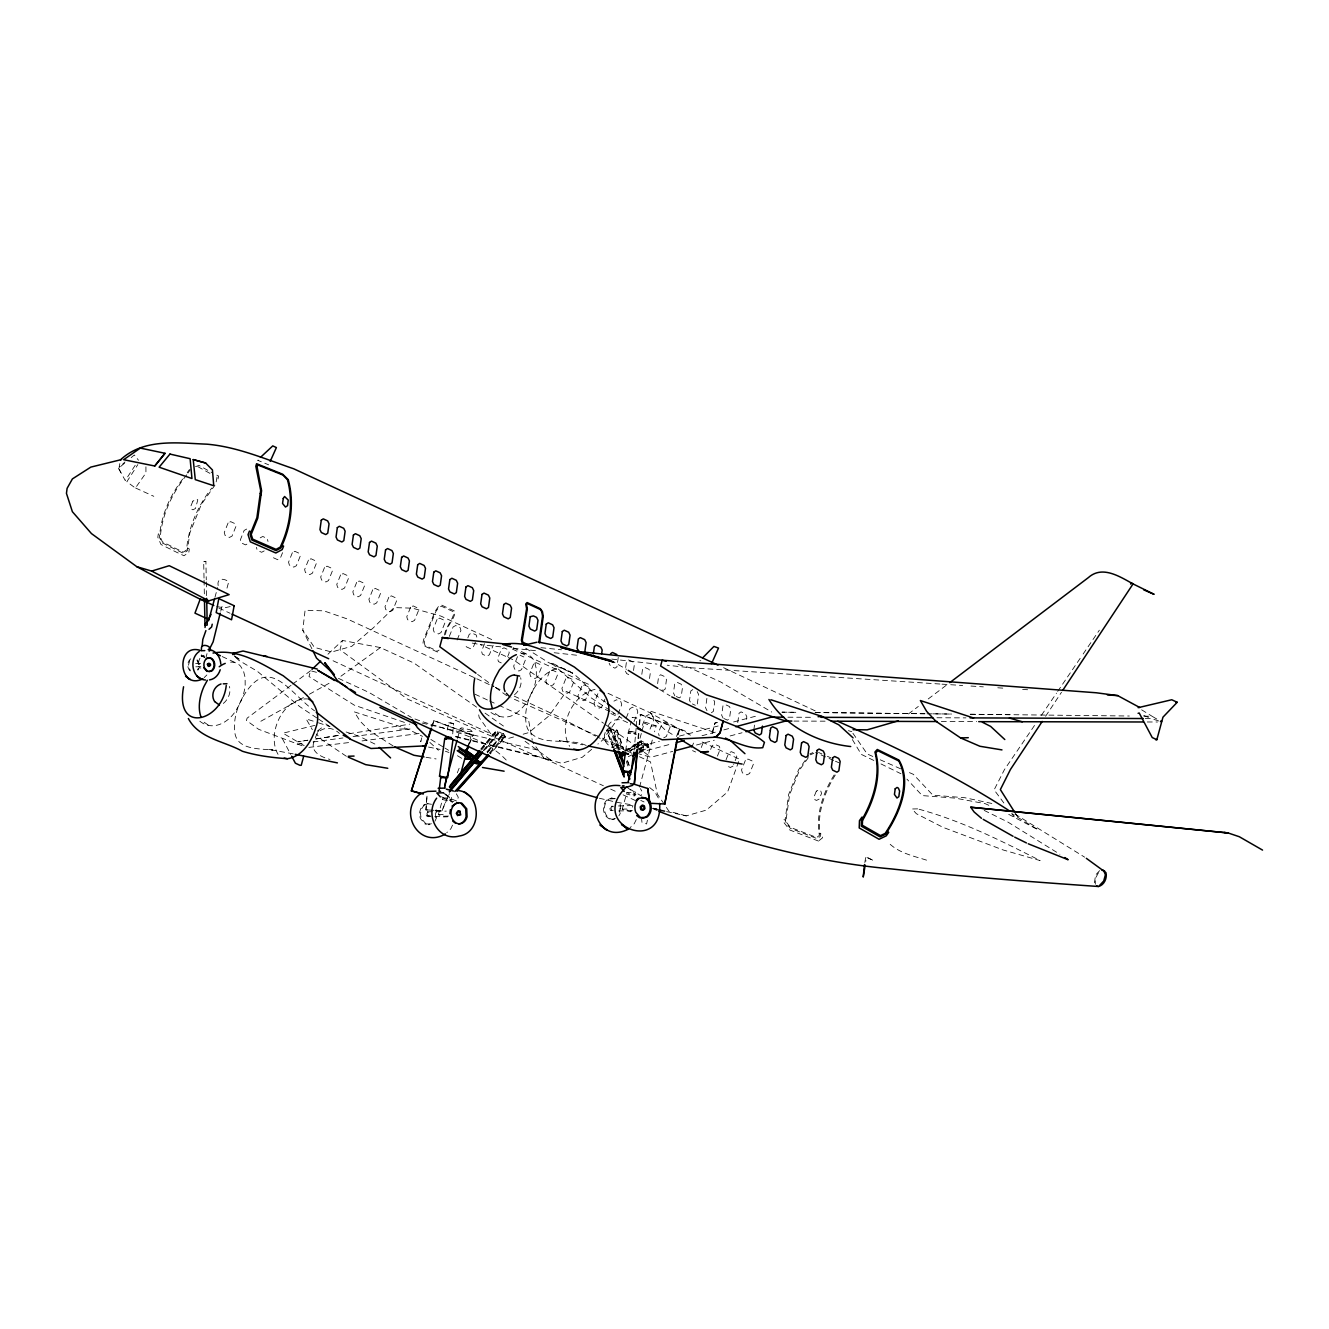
<?xml version="1.0" encoding="UTF-8"?>
<svg xmlns="http://www.w3.org/2000/svg" width="1329" height="1329" viewBox="0 0 1329 1329"><rect width="100%" height="100%" fill="white"/><g stroke="black" fill="none" stroke-linecap="round" stroke-linejoin="round"><path stroke-width="0.75" stroke-dasharray="5 3.75" d="M145.924 466.828L145.924 472.958L135.375 488.075L126.853 481.713L137.834 464.602M425.928 809.893L427.074 795.107L425.928 809.893L433.968 810.291M452.724 733.874L453.455 723.541L450.215 722.777L448.72 722.81L446.594 732.91M636.126 728.392L634.149 750.121M636.259 726.332L636.857 718.059L632.106 717.328L636.857 718.059M637.305 747.28L638.468 732.894M639.149 724.67L640.428 714.371L679.468 728.89L678.305 734.987M637.77 747.247L638.933 732.86M639.598 724.637L640.428 714.371M435.58 817.767L435.181 809.71M619.547 812.301L619.995 808.182M311.916 648.785L302.763 630.179L305.089 610.244L323.811 610.842L347.185 618.915L474.902 677.923M625.66 750.852L628.135 732.943L631.258 721.365M618.251 657.423L616.938 666.826L614.962 668.188L610.543 666.145L609.147 663.237M633.534 670.497L634.315 664.849L632.936 661.942L628.517 659.898L626.54 661.261L625.228 670.663L626.623 673.57L629.564 674.933M641.824 674.318L642.605 668.686L644.598 667.324L649.001 669.351L650.396 672.275L649.349 679.8M657.639 683.621L658.686 676.112L660.663 674.75L665.081 676.777L666.46 679.7L665.164 689.103L663.171 690.465L660.231 689.103M697.31 703.938L698.622 694.552L697.227 691.628M706.895 698.373L705.599 707.776L706.978 710.683M737.745 722.611L739.057 713.224L741.034 711.862L745.436 713.889L746.832 716.813L746.317 720.567M753.809 730.036L754.606 724.405M864.83 862.538L865.81 856.607L873.768 860.71L866.475 857.338L865.827 861.292M119.826 463.588L119.112 467.359L125.026 461.944M314.093 741.183C309.707 752.015 321.552 757.131 330.007 759.474M605.227 732.478C601.672 741.217 609.263 747.695 617.404 749.058M677.856 735.003L679.468 728.89M647.406 820.159L646.592 823.947L641.957 822.302L641.359 816.355M214.949 597.336L217.607 587.551M218.139 585.591C216.594 577.201 224.817 578.514 228.704 581.836L226.578 589.677M204.782 657.323L201.194 655.911L202.124 652.423M201.194 655.911L204.367 656.127C199.416 652.871 195.762 668.653 200.862 668.038M206.078 657.074L207.025 653.602M220.73 611.224L222.857 603.383M316.485 672.324L310.554 670.73L308.993 676.494L354.328 705.184L406.292 723.026M476.596 707.161L414.017 663.088L380.41 647.572L342.483 640.478L339.958 649.731L407.338 699.004L536.866 756.234L551.086 760.221L523.958 740.502M393.085 745.918L369.861 731.033L360.142 721.198L354.311 711.879L407.289 728.84L422.539 736.366M346.387 756.301L321.618 739.622L316.319 733.94M399.614 729.073L407.289 728.84M457.558 738.392L460.233 728.525L461.578 727.81L470.2 729.837L472.26 731.365L468.489 745.187M442.64 799.526L450.448 801.487L451.544 797.45M637.721 746.715L641.475 732.894M642.007 730.933L644.15 723.026L645.529 722.295L656.161 725.867L654.549 731.797M635.461 791.951L634.365 795.988L626.54 794.028M631.042 792.4L626.906 792.533L622.271 809.162L630.345 811.836L632.92 805.773M639.531 787.067L652.406 739.688M712.161 733.11L714.902 723.009L717.112 722.511M421.775 737.844L420.712 741.748L421.858 737.911M438.371 814.66L442.557 814.527L447.508 816.82L443.321 816.936L438.371 814.66L442.939 798.031L447.092 797.915L451.976 800.174L447.84 800.291L441.477 796.702M712.278 733.159L715.068 723.059L717.228 722.561M431.643 726.431L434.018 720.567L473.058 735.087L469.253 744.539M432.174 726.431L434.018 720.567M217.009 477.061L216.178 481.846M282.562 552.665L280.269 558.346L277.711 559.725L273.292 557.682L272.478 554.741M444.418 635.079C445.614 626.707 453.106 619.912 454.069 612.054L441.328 606.19L438.919 607.22L435.729 611.755L424.184 640.395L424.831 645.246L437.59 651.11L439.068 650.097M445.514 634.531C446.295 625.876 455 619.48 455.05 611.257L441.677 605.11L438.47 606.506L434.998 611.423L423.453 640.063L423.004 643.103L424.4 646.027L437.756 652.174L439.749 650.828M449.318 636.392L453.139 626.923L455.697 625.544L460.116 627.587L460.93 630.527L457.126 639.997M467.841 637.854L469.237 634.348L471.812 632.969L476.231 635.013L477.045 637.937M475.367 642.106L473.224 647.422L470.665 648.785L466.246 646.758L465.432 643.817M484.587 643.668L481.547 651.243L482.361 654.184L486.779 656.21L489.338 654.832L493.142 645.362M507.695 656.576L509.223 652.788L508.409 649.848L503.99 647.821L501.432 649.2L497.611 658.669L498.441 661.609L501.382 662.955M517.513 656.609L513.692 666.095L514.506 669.019L518.925 671.062L521.483 669.683L525.287 660.214L524.473 657.274L520.071 655.247M597.867 693.738L594.063 703.207L594.877 706.148L599.279 708.174L601.838 706.795L604.894 699.22M617.919 714.221L621.723 704.752L620.909 701.812L616.506 699.785L613.948 701.147M626.208 718.042L630.012 708.573L632.571 707.194L636.99 709.237L637.804 712.178L633.983 721.647M642.272 725.468L646.093 715.999L648.652 714.62L653.054 716.663L653.868 719.604L650.064 729.073L647.505 730.452M676.461 736.515L678.754 730.834L681.378 729.455L685.963 731.482L686.844 734.422M691.661 747.712L694.718 740.087M701.28 747.496L703.556 741.815M710.633 749.423L712.161 745.635L714.769 744.257L719.321 746.3L720.185 749.224L717.145 756.799M726.066 759.739L728.757 753.045L731.365 751.666L735.917 753.693L736.781 756.633L733.641 764.474M435.978 810.408L442.009 810.707L448.886 793.679M457.276 772.897L460.316 765.321M468.722 744.539L473.058 735.087M442.009 810.707L449.418 793.679M452.524 825.126L450.83 828.798L446.777 832.668M189.781 660.397L188.402 665.497L190.23 670.414M434.932 821.206L436.56 817.734L436.161 809.677M636.292 819.578L634.215 823.747L630.096 827.651M315.289 737.811C318.844 726.813 331.436 725.401 339.443 733.475M135.193 465.316L125.242 480.517L118.547 468.273L124.876 462.907M1045.607 716.281L1061.506 692.243M1034.51 725.451L1004.408 769.674L994.125 789.858L1005.903 805.723M1041.454 715.235L1056.505 693.123M1057.668 691.429L1081.972 655.695M1083.135 654.001L1099.349 630.179M206.842 674.966L204.168 677.624M182.671 479.104C169.813 495.75 160.909 516.067 159.463 537.198L161.905 542.747L176.94 550.206L183.618 553.362L187.339 550.771L189.848 532.929L201.277 504.522L214.916 485.168M187.206 472.675L189.482 469.453M186.774 474.752C172.654 492.627 161.905 514.157 160.327 537.132L162.371 541.817L177.089 549.143L183.419 552.133L186.575 549.94C188.369 527.331 197.838 505.751 211.826 488.025M187.954 473.091L190.313 469.752M834.18 774.94C823.249 792.499 815.508 814.527 819.395 835.343L816.754 837.519L790.489 827.386L786.785 822.734L786.17 819.262L789.609 794.725L799.543 770.056L809.112 756.5M835.293 775.023C824.13 792.765 816.355 815.109 820.475 836.174L817.352 838.732L790.273 828.283L785.888 822.784L785.223 819.013L788.662 794.443L798.613 769.724L808.647 755.553M1098.402 872.854L1095.312 878.602L1095.312 884.267M619.746 716.132L602.585 740.07L597.917 744.041M608.15 725.933C612.769 716.431 623.666 719.139 630.527 724.77M480.766 749.041L496.614 730.202L498.508 733.774L483.955 751.035M483.606 750.868L498.109 733.591M481.115 749.207L496.996 730.369M481.53 750.104L497.411 731.282L503.857 734.256L487.311 752.779M483.573 750.204L498.126 732.943L504.571 735.917L505.452 736.98L490.251 753.942M486.912 751.865L503.442 733.359L505.452 736.98M489.404 752.895L504.571 735.917M489.786 753.726L504.954 736.748M487.361 752.081L503.957 733.591M317.498 730.884L321.601 727.86L317.315 732.329M613.034 747.729L606.506 730.352L609.895 726.813L618.965 750.137M619.198 749.44L613.848 733.741L616.739 729.97L615.825 730.9L622.354 749.872M617.321 749.157L609.38 727.927L610.277 726.98M613.4 747.895L606.888 730.535L607.735 729.654L614.197 732.644L620.062 749.706M618.566 748.692L613.35 733.508L614.197 732.644M190.811 658.802C186.525 661.825 186.808 669.334 191.459 671.876M430.297 815.823L426.493 816.023L425.911 813.315L426.908 811.903L446.311 811.105M613.184 810.358L610.36 810.524L609.795 807.799L610.792 806.404L613.333 806.304M327.964 654.217L342.483 640.478M223.338 703.44C228.156 699.503 231.229 692.625 229.435 686.445M514.522 694.735C519.357 690.781 522.447 683.92 520.636 677.74M591.671 749.307L582.318 757.231L561.685 763.278L544.076 758.361L532.613 742.163M131.172 457.641L134.329 455L138.515 460.249M819.262 840.476L822.568 837.768L821.97 834.363L820.026 833.615M1099.631 870.661L1095.545 875.063L1094.332 883.802M908.421 713.955L918.322 706.447M928.223 698.954L948.042 683.937M291.034 685.332L247.094 718.175L246.463 720.468L258.657 729.322L302.53 745.934M292.662 684.103L310.554 670.73M380.41 647.572L338.164 678.222L369.047 692.475L411.292 717.378M692.808 689.585L690.831 690.947L689.518 700.35L690.914 703.274M711.397 712.726L713.374 711.364L714.686 701.961L713.291 699.054M624.414 751.018L640.993 740.901L647.838 744.074L641.741 743.393L630.079 750.453M629.896 751.134L641.89 744.24L630.228 751.284M626.491 750.968L641.508 741.848L625.278 751.084M624.73 751.167L641.392 741.084M260.849 721.248L307.597 695.233M309.391 694.236L330.971 682.226M656.161 725.867L650.662 726.033L644.15 723.026M246.712 529.058L244.154 530.421L240.333 539.906L241.147 542.83L245.566 544.873L248.124 543.495M260.218 537.846L262.777 536.467L267.195 538.511L268.009 541.451M264.189 550.92L261.63 552.299L257.228 550.256L256.414 547.315M732.977 766.102L730.369 767.481L725.817 765.454M663.703 737.861L666.327 736.482L670.148 727.013L669.251 724.072L664.716 722.046L662.158 723.425L658.353 732.894L659.167 735.834M472.26 731.365L466.745 731.531L460.233 728.525M638.884 749.556L647.954 744.838L641.741 743.393L641.89 744.24M638.767 748.759L648.336 744.29L648.834 747.446L639.714 752.114M628.252 756.716L631.873 754.839M639.133 751.068L648.203 746.366L648.834 747.446M639.266 751.915L648.336 747.214L641.741 743.393L648.203 746.366M639.216 748.975L648.336 744.29M638.85 749.257L647.954 744.838M622.271 809.162L626.474 809.029L631.425 811.321M809.76 753.975L812.883 752.629M810.308 754.806L813.83 753.31M195.513 466.629L198.968 465.432L212.54 472.941M426.127 824.046L421.409 818.614A10.599 8.273 88.3 0 1 425.214 804.626L428.27 803.63L424.217 804.643A10.599 8.273 88.3 0 0 420.429 818.647L425.13 824.08L432.357 823.681M431.377 823.698L428.303 824.694L429.284 824.661M615.393 798.679L608.034 799.045C601.572 803.596 602.004 814.843 608.981 818.664A10.632 8.306 88.3 0 0 615.327 818.299M612.137 798.031L609.014 799.028C602.569 803.563 602.984 814.81 609.961 818.631A10.632 8.306 88.3 0 0 616.307 818.265M612.519 806.138L610.775 807.783L612.054 811.006M513.559 736.964L507.811 738.625L490.65 733.691L330.556 659.599M523.144 734.206L528.892 732.545L549.043 715.833L566.32 691.445L614.214 713.573M666.61 811.604L686.246 815.873L706.363 810.109L727.611 791.918L739.522 759.191L702.161 742.014M638.668 752.729L672.341 743.692M702.044 735.718L715.916 732.013M723.84 729.887L731.764 727.76M636.691 753.244L650.911 757.248L672.707 751.383M696.479 745.004L714.304 740.203M730.153 735.95L742.047 732.761M605.193 724.421L637.322 747.048L659.383 741.3M679.451 736.083L719.554 725.634M733.608 721.963L755.669 716.215M204.018 578.082L203.686 561.652L205.879 561.32M314.89 725.368L282.944 733.176L304.524 745.835M595.076 689.369C572.4 694.386 557.549 726.099 569.626 746.3M230.183 606.589L224.236 607.901L215.531 606.273M307.913 740.203L297.713 741.815L307.663 740.253M316.069 738.924L340.556 735.07M348.713 733.791L409.897 724.155M315.621 739.007L341.47 734.97M297.098 744.124L303.078 743.326M313.046 741.981L342.948 737.96M353.049 736.615L413.684 728.475M203.752 561.702L205.895 561.353L206.277 579.843M362.036 740.917L419.615 733.442M308.86 747.396L349.726 742.462M258.657 460.216L257.643 460.249L268.657 464.834M195.662 663.47L201.211 663.304M195.828 666.809L201.377 666.643M699.802 660.746L700.815 660.712M453.455 723.541L448.72 722.81M618.417 805.955L632.155 805.557M448.537 816.072L427.921 816.687L429.782 814.112L427.672 811.67M618.666 810.972L632.405 810.574M612.171 819.295L613.151 819.262M450.448 801.487L453.903 801.437M1147.276 721.979L1157.526 721.996M787.931 717.195L812.767 717.295M936.945 717.76L965.934 717.876M1145.282 718.54L1151.462 718.574L1158.705 720.982M793.928 721.082L825.076 721.165M941.331 721.531L976.632 721.647M782.067 712.161L796.569 712.327L782.05 712.161M815.209 712.527L924.984 713.773M927.044 713.789L951.896 714.072M970.552 714.288L1009.89 714.72M815.126 712.527L924.685 713.739M932.958 713.823L951.564 714.038M970.17 714.238L1129.334 716.015M1143.837 716.165L1152.077 716.265L1157.194 719.271M426.459 809.893L442.557 810.707M939.919 684.02L689.784 667.706L667.191 665.214M941.979 684.153L962.661 685.498M970.934 686.046L983.327 686.86M997.797 687.791L1006.07 688.339M1022.616 689.419L1028.812 689.817M540.936 647.672L561.486 649.798M500.784 646.858L480.234 644.582L506.366 656.659M513.11 648.22L535.703 650.712M554.193 652.738L578.846 655.463M611.722 659.101L656.908 664.085M586.239 745.503C568.247 736.731 538.893 748.094 527.497 728.657C523.626 717.461 526.251 705.317 530.653 694.685C536.6 682.591 546.069 669.517 560.473 667.822C579.228 671.859 589.063 693.223 605.642 702.111M426.011 757.281L436.078 758.942M616.623 802.251L632.72 805.009M652.855 808.464L656.875 809.162M563.945 741.383L559.293 740.585L582.517 744.821M490.949 712.51C498.707 717.826 508.99 719.172 516.599 712.859A34.504 20.085 -65.2 0 0 531.849 693.107A33.64 19.586 -65.2 0 0 536.335 676.577L536.318 668.886L534.707 662.407A34.105 19.852 -65.2 0 0 518.343 654.018M199.815 721.215C212.873 731.864 229.369 722.195 236.446 709.553A33.64 19.586 -65.2 0 0 245.167 685.282L245.134 677.591L243.523 671.112L240.532 666.128A34.105 19.852 -65.2 0 0 227.193 662.722M293.227 753.859L268.159 749.29L272.86 750.088C258.723 748.41 235.233 750.254 234.618 730.169C233.638 717.66 237.725 705.334 244.237 694.768C269.455 654.516 289.705 693.073 314.558 710.816M472.244 643.086L478.241 644.216M308.793 699.021C283.227 696.296 265.734 734.572 278.442 755.005M653.071 808.182L657.041 808.946M204.616 657.274L201.51 656.044M611.157 798.064L614.413 798.712M427.29 803.663L431.493 804.278M428.536 747.064L440.082 749.406M991.833 803.464L964.871 797.732L932.892 795.191L913.355 774.325L907.906 771.966M652.855 808.63L658.752 809.909M611.539 806.171L612.985 806.836M599.379 798.247L614.712 801.802M422.09 723.026L537.497 750.038M455.482 736.366L536.866 756.234M455.83 736.914L551.086 760.221M686.246 815.873L668.952 811.238L665.464 806.072M677.956 664.5L689.784 667.706L720.65 681.96L771.717 712.045M926.546 860.145C913.256 855.909 898.321 852.936 888.27 842.47M848.384 730.651L851.806 731.681M414.914 718.972C446.411 730.767 483.175 734.987 506.93 760.819M313.162 721.115L306.152 718.923L312.332 729.687M318.428 722.81L329.094 726.315M346.138 731.98L359.411 736.382L376.373 744.788M713.723 732.129L649.3 710.766L655.413 720.501L665.397 730.219L674.235 735.618M445.414 751.25L448.969 752.48M639.98 714.404L679.019 728.923M433.487 720.567L472.526 735.087M818.514 841.091L789.858 830.027L784.176 822.884L783.562 819.478L785.439 820.226M1143.82 715.567L1151.462 718.574M900.63 768.81L880.28 759.806M827.402 756.334L831.057 757.912M833.665 760.454L815.591 752.563M835.459 761.235L839.014 762.78M631.042 750.802L510.884 697.742M692.542 750.636L695.599 751.998M818.548 752.447L821.937 753.958M872.821 756.467L867.222 753.958L852.902 733.276M988.809 805.308L985.188 803.663L955.136 798.114L922.226 795.589L906.943 779.143M1008.728 814.361L1038.182 829.811L1012.05 813.88M653.718 808.996L657.24 810.59M135.658 488.042L153.815 496.315M723.607 667.69L819.295 712.809M676.311 696.529L679.252 697.875L681.229 696.512L682.541 687.126L681.146 684.202L676.743 682.159L674.75 683.521L673.454 692.924L674.833 695.848M692.376 703.938L695.316 705.3M724.006 718.557L727.461 720.152L729.455 718.79L730.767 709.387L729.372 706.48L724.969 704.436L722.976 705.799L721.664 715.201L723.059 718.109M513.31 647.854L527.397 654.35M491.713 639.548L440.979 616.108L412.571 608.184L394.115 607.586L373.034 628.085L351.803 646.276L331.685 652.024L314.392 647.389L302.763 630.179M512.413 649.1L591.172 685.531M608.034 693.323L649.266 712.394L692.077 736.083M508.243 657.523L513.841 660.098L603.499 723.225M610.941 713.557L615.36 715.6M609.38 727.927L615.825 730.9M476.779 678.787L493.64 686.595M495.518 687.458L501.133 690.067M514.257 696.13L555.489 715.201L595.542 736.1M474.918 694.187L487.809 700.15M489.653 700.998L497.029 704.403M498.873 705.25L528.344 718.856L532.264 740.22M640.761 800.423L644.067 801.952M218.787 608.034L230.083 613.25M544.076 758.361L603.383 785.755M610.675 789.127L617.952 792.483M623.085 794.858L635.079 800.39M222.176 656.559L236.263 663.055M631.956 753.261L597.336 736.964M639.382 756.699L650.512 761.866L657.34 794.028L664.317 804.344M187.705 548.196L189.299 548.943L188.818 552.382L184 555.738L176.657 552.283L160.992 544.508L157.819 537.298L158.301 533.859L159.829 534.607M873.834 760.47L861.325 754.39L851.872 738.758M880.994 763.942L900.946 773.744M984.191 810.408L1007.664 821.937L1059.894 854.265M216.843 475.167L218.687 476.114L217.292 481.779M197.905 466.695L211.178 474.054M610.675 660.264L626.507 669.318M1014.874 813.996L1084.663 857.172M234.386 656.343L240.532 660.048L234.186 655.646M430.912 739.489L443.288 747.064M445.049 748.144L448.587 750.304M457.442 755.703L462.741 758.959M1141.644 709.836L1152.077 716.265M659.599 689.452L670.032 695.864M316.834 717.942L299.723 706.613L257.278 671.245L238.771 660.314L233.838 655.695M318.545 719.072L330.522 727.013M609.961 710.351L591.206 697.891L550.787 662.457L572.55 673.155L548.761 662.673L525.204 647.921M611.656 711.497L621.889 718.291M495.268 713.507L499.571 716.497M204.134 722.212L208.437 725.202M485.052 713.108L503.674 726.215M634.348 793.513L635.943 794.659L631.807 794.792L626.906 792.533M477.593 674.384L494.023 686.395M495.667 687.608L507.163 696.014M428.171 816.521L426.908 813.282L428.652 811.637L430.098 812.301M637.322 747.048L650.911 757.248M630.361 789.426L641.093 795.789L642.189 791.752L640.428 788.629M445.016 793.845L452.192 799.244L457.176 801.287L458.272 797.25L455.631 792.566M649.648 787.565L654.549 791.469L658.586 798.43M626.79 787.067L632.72 791.586L635.196 795.589M445.83 794.825L449.318 797.516L452.408 802.766M442.856 792.582L449.318 797.516M429.882 742.429L438.42 750.27M1011.801 813.647L1014.16 816.82M490.65 733.691L479.188 717.494L478.473 713.607M1015.406 813.331L1017.549 816.72M197.572 659.965L199.45 664.865L199.151 667.607A7.077 5.532 88.3 0 1 198.071 669.966M196.925 659.998L198.802 664.882L198.486 667.623A7.077 5.532 88.3 0 1 197.406 669.982M282.346 738.642L290.719 754.423M118.563 468.19L121.554 473.822M498.126 732.943L498.508 733.774M503.442 733.359L503.857 734.256M609.895 726.813L618.616 749.988M607.735 729.654L614.247 747.031M616.739 729.97L623.251 748.941M627.172 760.321L629.78 767.896M626.258 761.251L628.866 768.843M617.237 730.202L623.932 749.822M627.952 761.583L629.281 765.504M620.161 804.195L620.527 812.268A10.632 8.306 88.3 0 1 618.899 815.79M640.993 740.901L641.492 744.057M206.327 581.903L206.626 596.289M204.068 580.142L204.4 596.588M192.855 501.166L190.844 506.199L191.609 509.14L193.004 509.804L195.496 508.442L197.805 499.804L196.443 499.139L192.855 501.166M228.073 523.011L224.269 532.48L225.083 535.421L229.485 537.448L232.043 536.069L235.864 526.6L235.05 523.659L230.631 521.632L228.073 523.011M292.363 552.698L288.559 562.167L289.373 565.107L293.775 567.134L296.334 565.772L300.155 556.286L299.341 553.362L294.922 551.319L292.363 552.698M308.444 560.124L304.623 569.593L305.437 572.533L309.856 574.56L312.415 573.181L316.219 563.712L315.405 560.772L311.003 558.745L308.444 560.124M324.509 567.549L320.704 577.019L321.518 579.959L325.921 581.986L328.479 580.607L332.3 571.138L331.486 568.197L327.067 566.171L324.509 567.549M340.589 574.959L336.769 584.444L337.583 587.368L342.002 589.411L344.56 588.033L348.381 578.564L347.55 575.623L343.148 573.596L340.589 574.959M356.67 582.384L352.849 591.854L353.664 594.794L358.066 596.837L360.624 595.458L364.445 585.989L363.631 583.049L359.212 581.006L356.67 582.384M372.735 589.81L368.914 599.279L369.744 602.22L374.147 604.263L376.705 602.884L380.526 593.415L379.695 590.475L375.293 588.431L372.735 589.81M388.816 597.236L384.995 606.705L385.809 609.646L390.211 611.672L392.769 610.31L396.59 600.824L395.776 597.9L391.357 595.857L388.816 597.236M410.578 607.287L406.774 616.772L407.588 619.696L411.99 621.739L414.548 620.361L418.369 610.891L417.555 607.951L413.136 605.908L410.578 607.287M437.025 619.497L433.204 628.982L434.035 631.906L438.454 633.95L441.012 632.571L444.816 623.102L444.002 620.161L439.583 618.135L437.025 619.497M533.577 664.035L529.773 673.504L530.587 676.444L534.989 678.488L537.547 677.109L541.368 667.64L540.554 664.699L536.135 662.656L533.577 664.035M549.658 671.461L545.837 680.93L546.651 683.87L551.07 685.914L553.628 684.535L557.432 675.049L556.618 672.125L552.216 670.082L549.658 671.461M565.722 678.886L561.918 688.356L562.732 691.296L567.134 693.323L569.692 691.944L573.513 682.475L572.699 679.551L568.28 677.508L565.722 678.886M581.803 686.312L577.982 695.781L578.796 698.722L583.215 700.748L585.773 699.37L589.578 689.901L588.764 686.96L584.361 684.933L581.803 686.312M745.336 760.454L741.532 769.923L742.396 772.863L746.948 774.89L749.606 773.511L753.427 764.042L752.496 761.102L747.945 759.075L745.336 760.454M816.322 791.154L814.029 796.835L814.993 799.759L816.554 800.423L819.262 799.045L821.555 793.363L820.591 790.439L819.029 789.775L816.322 791.154M631.308 731.399L629.149 731.465L635.827 732.528L631.308 731.399M630.777 732.86L628.135 732.943L636.375 734.173L630.777 732.86M917.641 808.863L912.076 808.979L916.329 813.697L942.992 827.336L1003.079 849.945L1040.109 860.577C1000.671 840.476 960.568 820.375 917.641 808.863"/><path stroke-width="1.5" d="M647.755 788.496L649.815 803.198L647.755 788.496L634.298 784.26L637.139 749.323M637.604 749.307L634.298 784.26M449.966 813.713L450.381 809.627M643.967 808.63L643.884 806.72M444.683 788.13L446.262 778.113L440.713 777.232L439.052 791.32L440.647 791.27M212.225 624.198L211.643 626.923L209.035 629.315M183.568 686.761C174.581 734.605 222.425 721.664 226.246 685.482M474.752 678.056C465.731 725.916 513.592 712.942 517.43 676.777M439.5 776.236L444.75 738.426L451.528 738.974L452.973 739.655L447.707 777.531L439.5 776.236L441.029 777.016M624.381 771.534L622.902 770.754L625.378 752.845M633.867 752.114L631.109 772.049L622.902 770.754M538.843 642.555L542.531 616.075L541.767 611.639L540.238 609.479L527.547 603.599L526.566 604.612L527.331 609.014L522.28 640.113L522.895 642.306L528.228 644.781M539.574 642.92L543.262 616.423L542.431 611.606L540.388 608.699L527.081 602.552L525.769 603.898L526.6 608.682L521.4 640.163L522.214 643.103L525.985 644.847M593.349 653.934L594.395 646.409L596.372 645.047L600.791 647.09L602.17 650.014L601.655 653.768M762.447 726.116L761.401 733.641L759.474 735.003L755.204 732.96L753.809 730.036M864.498 864.498L863.219 877.057L865.179 865.229M665.115 802.018L676.694 741.1M664.716 804.062L677.541 739.04M201.526 649.366C199.882 642.189 213.786 645.96 209.151 651.193M208.57 620.842L214.418 599.296M220.199 613.184L213.122 641.874L209.799 648.486M303.693 756.201L301.234 765.271L299.972 765.321L295.387 763.195L291.649 756.184M354.062 756.068L348.298 756.251M510.12 644.499L442.308 637.488L439.799 646.741L475.948 673.172M444.683 785.788L457.026 740.369M460.449 774.807L468.489 745.187M628.052 782.249L636.641 750.669M700.715 751.981L708.423 751.599L700.715 751.981L720.501 760.371L742.13 764.059M853.085 737.877L838.782 724.803L821.953 716.431L770.87 699.752M1001.983 749.905L979.922 746.267L960.601 737.927L935.898 721.248L926.612 711.314L920.382 700.549L973.625 718.009M968.276 737.695L960.601 737.927M1155.582 739.721L1156.845 739.688L1161.812 721.398L1160.516 721.581M420.844 793.529L411.359 790.921L431.028 728.375M411.359 790.921L431.56 728.375M205.895 630.627L202.805 639.415L202.141 646.309M232.592 654.549L233.04 653.436L243.057 651.011L317.232 669.035M465.665 752.098L467.958 746.416M466.197 752.098L468.489 746.416M234.236 654.931L234.685 653.885L233.04 653.436M202.606 650.678L204.799 650.612M270.202 461.379L276.382 447.574L272.761 445.896L260.467 457.375M711.58 663.603L718.524 648.07L713.906 646.426L702.626 657.888M460.1 814.129L457.625 815.641L456.312 813.365L458.09 810.756L460 812.235M220.215 669.75C218.72 674.767 214.883 679.152 209.517 679.9M207.357 680.265L203.952 686.512A33.64 19.586 -65.2 0 0 199.466 703.041A34.504 20.085 -65.2 0 0 201.111 717.228M206.477 622.686L211.045 614.397M474.835 762.647L475.433 761.783L479.835 763.81L476.496 760.271C476.53 759.324 471.28 764.773 479.835 763.81C484.786 757.314 475.898 769.79 481.463 761.434M1143.704 589.843L1154.104 594.329L1133.056 583.913L1062.635 690.515M1042.202 721.431L1010.439 769.491L1000.355 789.592L1014.326 811.637M436.66 798.164C424.167 814.444 437.922 842.088 459.419 835.991C482.892 832.652 481.414 791.536 457.375 790.539M154.762 466.014L165.012 453.289L140.326 448.089L123.63 459.701L154.762 466.014L165.012 453.289M450.415 785.157L479.453 750.603M449.318 791.685L482.294 752.43M449.368 786.851L479.802 750.769M449.783 787.748L480.201 751.666M450.498 789.426L482.244 751.765M449.551 791.818L482.626 752.596M205.397 623.467L205.031 627.471M454.95 791.469L488.025 754.44M456.711 790.755L488.407 755.271M457.093 790.921L488.873 755.47M1138.156 707.676L1171.746 699.752L1177.212 702.277L1162.958 717.178L1161.928 720.982L1160.599 721.298M349.494 738.824L371.007 748.493L424.483 745.901L427.207 743.061M715.6 737.146L719.953 732.794L723.092 721.099C737.412 726.88 752.53 732.163 764.441 742.33L762.746 747.679C745.669 749.988 730.933 737.695 713.989 737.196L715.716 737.196L720.119 732.86L723.192 721.149L671.776 696.928M199.25 651.492C188.602 658.553 191.775 679.302 205.546 680.016M452.043 806.072L457.708 802.65L461.944 803.281L466.712 808.796L467.077 816.853A10.632 8.306 88.3 0 1 456.528 823.216C449.534 819.412 449.119 808.148 455.565 803.613L458.688 802.633M625.444 787.964C587.983 825.226 663.387 854.829 659.583 803.414M312.016 669.351L320.721 661.094M1099.631 885.396L1103.718 880.994L1105.412 874.764L1103.668 870.545L1101.807 869.947M445.431 833.947C418.585 849.796 397.039 810.607 420.795 793.513L427.523 791.419L435.995 791.17M949.687 682.691L1088.351 577.617C1102.306 565.058 1119.815 576.67 1133.056 583.913M120.524 459.801C143.864 438.088 177.671 443.039 206.792 444.168C237.027 446.71 265.252 459.086 293.692 468.772L718.025 665.115M582.8 653.336L584.793 651.974L586.106 642.588L584.71 639.664L580.308 637.621L578.331 638.983L577.019 648.386L579.394 651.775M610.46 653.835L612.453 652.473L616.855 654.516M619.447 754.058L622.753 752.031M619.945 757.198L624.912 754.174M619.829 755.022L623.168 752.995M619.729 754.191L623.052 752.164M620.078 756.5L625.079 753.477M620.228 757.331L625.228 754.307M221.029 683.97C213.819 686.362 210.497 695.333 214.7 701.679M619.862 754.174L623.467 752.114M1130.53 583.996L1132.009 583.149M633.684 753.892L637.322 752.015M633.833 754.739L637.455 752.845M632.421 755.852L636.059 753.992M523.643 645.246L537.049 642.206M438.138 788.296L444.866 788.097M622.038 782.798L628.767 782.598M898.271 720.833L867.156 729.837L853.035 729.704M206.294 658.403L211.145 658.154C215.713 660.696 215.996 668.105 211.71 671.079L206.909 671.344L203.752 667.739M208.985 657.722L206.942 658.387A7.06 5.515 88.3 0 0 204.417 667.706L207.557 671.328M209.002 671.76L211.062 671.095C215.348 668.138 215.049 660.712 210.48 658.171M202.938 678.787C177.687 691.279 175.312 640.844 201.643 650.861M642.588 818.282L645.661 817.285C652.09 812.833 651.659 801.719 644.798 797.898L641.591 797.25M628.733 828.947C592.468 848.234 579.776 780.688 619.929 785.672M208.753 666.427C214.268 664.616 205.497 661.144 208.935 666.311M626.109 787.383L632.82 785.289M136.821 566.686L151.672 571.088L169.232 565.705L229.136 594.628L208.819 600.841L200.181 599.196L153.848 575.839L136.821 566.686L91.468 533.593L72.381 511.698L66.45 493.375L67.098 488.341L72.414 478.905L90.854 467.094L121.587 459.552M658.985 811.388C733.608 840.377 811.321 861.79 891.36 868.917C960.219 876.409 1029.327 881.708 1098.418 886.493C1104.183 885.214 1107.339 878.07 1105.944 872.621L1086.325 858.318M1138.089 713.308L1139.202 713.008L1152.243 737.562L1156.845 739.688M676.295 742.629L684.219 740.502M735.718 726.697L771.368 717.128L783.794 717.178M674.683 750.852L692.525 746.067M746.001 731.698L785.622 721.049L791.851 721.066M188.353 718.507C198.835 738.592 224.418 741.183 242.41 751.267C257.045 755.736 272.196 757.63 287.413 758.726C302.58 756.5 311.617 741.316 315.804 727.843C324.907 703.539 299.125 688.721 283.293 675.813C262.012 663.952 238.639 648.386 213.022 653.071M479.487 709.802C490.052 729.82 515.519 732.478 533.544 742.546C548.196 747.014 563.363 748.908 578.597 750.021C593.764 747.795 602.768 732.611 606.938 719.139C616.108 694.834 590.309 680.016 574.477 667.108C552.814 654.798 528.892 639.448 502.777 644.449L511.549 647.04M514.489 675.132L519.606 676.046M223.255 683.837L226.96 683.721M513.974 674.916C506.499 676.112 501.781 684.468 504.987 691.479M715.716 737.196L662.224 739.788L637.239 728.491M1175.966 702.31L1177.212 702.277M818.066 716.696L821.953 716.431M445.763 736.947L451.245 737.429M422.755 745.901L424.483 745.901M464.652 758.892L470.416 758.726L464.618 759.042M622.437 785.838L624.049 785.788M981.466 818.282L974.107 811.969L970.718 807.235L1228.146 832.967L1239.293 836.722L1262.55 850.095M978.709 721.647L1143.189 721.979M821.04 717.328L932.808 717.743M970.07 717.893L1143.222 718.54M831.306 721.198L937.178 721.531M649.349 803.231L665.181 804.028M1107.373 694.934L1117.706 695.615L1139.8 707.543M970.718 807.235L1228.146 832.967L1224.291 832.419M573.812 651.077L662.174 660.214L1096.275 692.774L1117.706 695.615M443.587 792.782L436.859 792.981L440.331 796.902M627.504 787.266L620.776 787.482L624.231 791.403M208.736 649.084L211.095 650.612M446.345 789.193L453.571 791.054M630.278 783.695L633.019 784.06M205.015 625.378L207.224 625.062L206.676 598.332M850.726 746.533C819.146 743.127 785.804 727.245 768.926 699.469M387.769 768.278L365.658 764.64L348.248 757.131M424.001 756.932L413.95 755.271L394.746 746.981M219.368 704.985L215.165 701.961M482.477 767.481L504.123 771.185M573.679 749.141L578.597 750.021M284.124 758.145L287.413 758.726M442.308 637.488L448.305 638.601M538.76 642.156L560.838 646.409L613.765 662.091L560.622 647.389M337.4 762.879L295.221 754.307M208.155 649.599C215.73 649.731 220.431 657.141 220.78 664.068M588.249 746.001L628.484 754.174L624.796 752.463M658.752 809.909L664.633 811.172M597.452 797.799L548.528 783.778L356.355 694.519L337.416 680.598L324.774 662.689L334.41 674.65L316.485 658.071L312.83 650.629M263.674 655.662L266.979 656.443M560.655 647.356L610.675 660.264M666.128 661.277L662.174 660.214L660.613 665.979L705.948 694.668L785.622 721.049M193.22 459.585L205.646 463.007L212.441 469.951L213.753 485.733L195.28 479.619L193.22 459.585L205.646 463.007M411.89 790.905L423.286 794.061M1096.575 885.961L1098.418 886.493M1009.392 718.025L1022.317 721.797M1102.788 870.395L1104.648 870.993M251.164 531.882L249.437 531.118L248.041 534.59L250.317 541.833L275.817 552.997L282.197 549.591L283.592 546.119L281.931 545.372M208.769 619.43L194.964 613.151L200.181 599.196L213.819 605.492M444.75 738.426L446.295 739.14M837.752 721.265C896.759 747.745 955.335 775.488 1009.542 810.939M416.791 724.969L379.911 707.41M328.712 658.752L231.977 614.131M458.272 746.566L475.35 758.244M476.496 760.271L480.899 762.298M216.893 654.117L220.415 655.745M343.131 735.17L350.358 738.907L316.186 712.095M1028.231 843.782L1068.134 859.747L1064.845 857.554M629.647 772.631L624.115 771.75L625.145 772.232M440.713 777.232L441.743 777.731M208.819 600.841L151.672 571.088M1014.691 837.137L1026.437 842.935M982.297 722.179L990.637 726.415L1004.807 739.539M725.435 738.06L730.452 740.618L744.954 753.693M1013.063 836.29L983.227 819.362M863.318 817.9L861.94 817.136L859.464 820.641L859.215 827.95L879.084 839.28L886.244 835.858L888.702 832.353L887.39 831.605M338.197 681.927L317.814 670.364L334.543 680.481M628.252 670.331L657.855 688.372M677.773 737.778L700.748 751.832M339.908 682.89L346.869 687.159M350.341 689.286L355.557 692.492M459.485 748.443L475.3 758.311M465.914 751.45L474.553 756.998M639.747 729.023L641.492 730.202L607.27 703.39M458.355 750.104L472.028 759.44M457.226 750.686L471.413 760.304M459.435 748.526L473.091 757.929M599.977 690.316L604.014 693.173M308.793 699.021L312.83 701.878M508.824 695.964L506.366 693.256M466.396 750.735L474.769 756.683M465.848 755.154L469.187 757.53M465.233 749.772L475.167 756.865M466.313 755.37L471.28 758.909M465.864 751.533L475.882 758.709M642.472 810.109L641.193 806.869L642.954 805.224L644.382 805.889L644.964 808.613L643.203 810.241L640.777 809.61L640.213 806.902L641.973 805.258L643.402 805.922M464.901 792.433L464.22 791.934L470.699 796.885M640.412 817.634L635.694 812.202A10.599 8.273 88.3 0 1 639.498 798.214L645.794 797.865C652.655 801.686 653.071 812.8 646.658 817.269L639.432 817.667L636.624 815.524M452.707 821.089L455.531 823.249M460.964 803.297L465.715 808.813L466.097 816.886A10.632 8.306 88.3 0 1 458.721 823.88M379.214 747.413L390.576 757.912M427.373 737.329L417.389 727.627L412.306 719.504M477.061 759.407L479.835 763.81M619.679 752.064L624.015 763.643M627.637 773.295L629.813 779.076M619.347 751.915L623.7 763.494M628.069 775.089L629.514 778.944M618.051 751.084L623.833 766.517M615.692 750.885L624.364 774.043M614.131 749.822L624.248 776.834M613.765 749.656L623.916 776.701M629.531 770.737L630.826 774.525M492.295 708.507L490.7 701.961A33.64 19.586 -65.2 0 1 495.136 677.807L499.388 669.982L510.336 658.054A34.105 19.852 -65.2 0 1 516.366 654.682M204.45 598.631L204.998 625.361M219.202 666.759A34.105 19.852 -65.2 0 1 225.232 663.387M635.993 800.673A10.599 8.273 88.3 0 1 638.518 798.247M207.424 664.168C208.603 670.53 211.726 660.447 207.424 664.168M457.326 812.368L457.89 815.076L460.714 814.91L459.884 810.906L457.326 812.368M861.458 820.525L861.275 826.156L880.031 836.871L885.546 834.23C899.301 813.863 912.475 783.279 898.952 760.088L877.29 749.473L874.914 752.015C881.11 775.355 873.319 800.34 861.458 820.525M862.504 820.475L862.338 825.243L880.512 835.609L885.18 833.383C898.62 813.331 910.963 783.977 898.803 760.985L877.821 750.702L875.794 752.845C881.725 775.87 874.216 800.507 862.504 820.475M260.251 493.441L256.896 517.662L250.118 534.474L251.879 540.056L275.967 550.605L280.884 547.98C290.985 526.799 294.506 502.445 288.243 479.653L282.662 474.204L256.58 463.705L255.816 466.213L260.683 490.401L260.251 493.441M261.016 494.853L257.809 518.028L251.198 534.424L252.693 539.142L276.05 549.359L280.203 547.149C290.121 526.234 293.609 502.179 287.429 479.703L283.044 475.084L257.743 464.917L257.112 467.027L261.597 490.717L261.016 494.853M283.26 498.458L282.562 503.458L285.486 507.047L287.546 505.684L288.227 500.053L284.572 496.498L283.26 498.458M321.269 520.22L319.957 529.606L321.352 532.53L325.755 534.574L327.748 533.211L329.06 523.809L327.665 520.902L323.246 518.858L321.269 520.22M337.333 527.646L336.038 537.032L337.416 539.956L341.835 541.999L343.812 540.637L345.125 531.235L343.729 528.311L339.327 526.284L337.333 527.646M353.414 535.072L352.102 544.458L353.497 547.382L357.9 549.409L359.893 548.063L361.206 538.66L359.81 535.737L355.408 533.71L353.414 535.072M369.495 542.481L368.183 551.884L369.562 554.808L373.981 556.834L375.957 555.472L377.27 546.086L375.874 543.162L371.472 541.119L369.495 542.481M385.56 549.907L384.247 559.31L385.643 562.233L390.045 564.26L392.038 562.898L393.351 553.512L391.955 550.588L387.553 548.545L385.56 549.907M401.64 557.333L400.328 566.735L401.707 569.643L406.126 571.686L408.103 570.324L409.415 560.921L408.036 558.014L403.617 555.971L401.64 557.333M417.705 564.759L416.392 574.145L417.788 577.068L422.19 579.112L424.184 577.75L425.496 568.347L424.101 565.44L419.698 563.396L417.705 564.759M433.786 572.184L432.473 581.57L433.852 584.494L438.271 586.538L440.248 585.175L441.56 575.773L440.181 572.849L435.762 570.822L433.786 572.184M449.85 579.61L448.537 588.996L449.933 591.92L454.335 593.947L456.329 592.601L457.641 583.198L456.246 580.275L451.843 578.248L449.85 579.61M465.931 587.019L464.618 596.422L465.997 599.346L470.416 601.372L472.393 600.01L473.705 590.624L472.327 587.7L467.908 585.657L465.931 587.019M481.995 594.445L480.683 603.848L482.078 606.772L486.48 608.798L488.474 607.436L489.786 598.05L488.391 595.126L483.989 593.083L481.995 594.445M503.774 604.512L502.462 613.898L503.857 616.822L508.259 618.865L510.253 617.503L511.565 608.101L510.17 605.177L505.768 603.15L503.774 604.512M530.221 616.722L528.909 626.109L530.304 629.032L534.69 631.076L536.683 629.713L537.996 620.311L536.6 617.387L533.394 615.908L530.221 616.722M546.252 624.148L544.94 633.534L546.335 636.458L550.738 638.501L552.714 637.139L554.027 627.737L552.631 624.813L548.246 622.786L546.252 624.148M562.3 631.557L560.988 640.96L562.366 643.884L566.769 645.911L568.746 644.565L570.058 635.162L568.679 632.239L564.277 630.212L562.3 631.557M770.322 730.485L769.358 737.479L770.67 740.403L774.907 742.446L776.817 741.084L778.146 731.681L776.817 728.757L772.598 726.73L770.67 728.076L770.322 730.485M817.136 750.403L815.807 759.806L817.152 762.73L821.405 764.756L823.349 763.411L824.661 754.008L823.332 751.084L819.063 749.041L817.136 750.403M832.685 757.846L831.373 767.232L832.702 770.155L836.954 772.199L838.848 770.837L840.161 761.451L838.682 758.427L834.612 756.483L832.685 757.846M895.214 788.795L894.434 794.426L896.992 798.015L898.819 796.669L899.617 791.037L898.371 788.114L897.058 787.449L895.214 788.795M786.103 735.518L784.791 744.921L786.103 747.845L790.34 749.888L792.267 748.526L793.579 739.123L792.267 736.2L788.031 734.173L786.103 735.518M801.57 742.961L800.257 752.364L801.586 755.287L805.856 757.331L807.783 755.968L809.112 746.566L807.783 743.642L803.513 741.599L801.57 742.961M234.137 605.725L231.562 619.796L216.178 612.586L218.803 598.631L234.137 605.725M169.946 454.069L159.131 467.193L191.957 478.523L190.113 458.704L169.946 454.069M628.085 829.362L621.557 824.395L628.085 829.362M201.011 679.102L196.659 675.78L201.011 679.102M606.722 830.01L600.176 825.027L606.722 830.01M189.947 679.435L185.578 676.112L189.947 679.435"/></g></svg>
